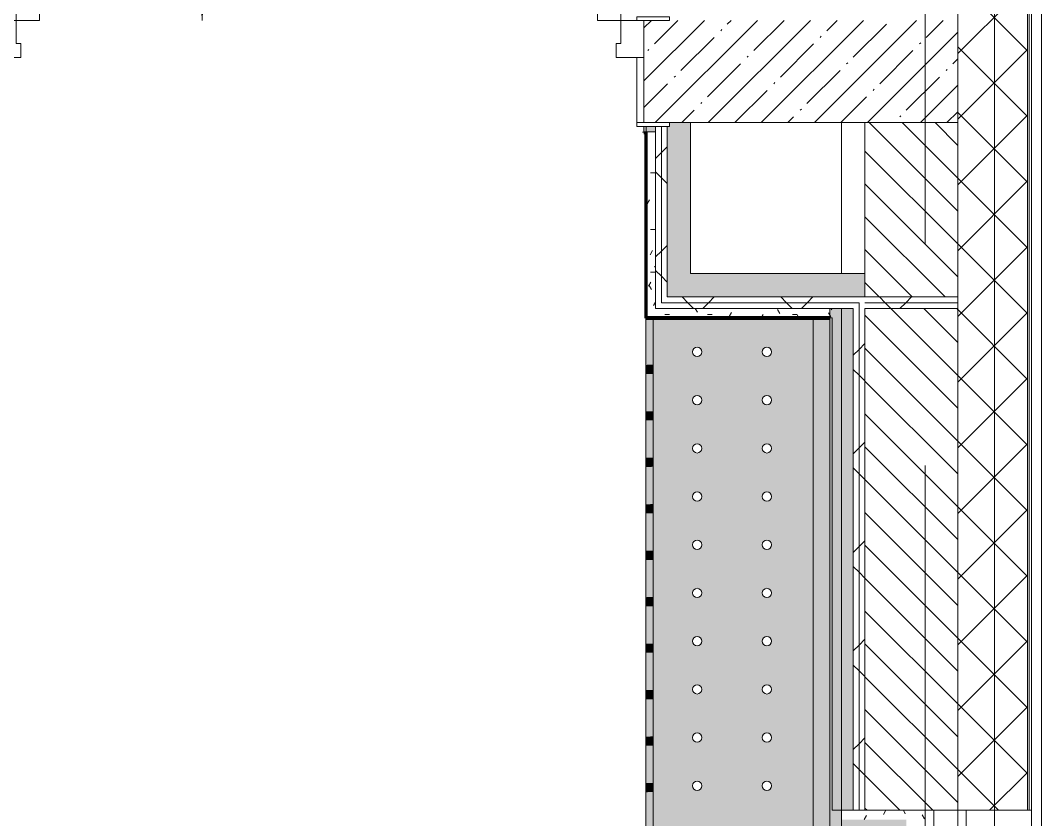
# Model space of a CAD drawing. Header units: millimetres. Extents: x 81711 to 274967, y -8553 to 29000.
# Drawn here: x 123064 to 125260, y 8880 to 10600 of the extents above; entities that cross this region are included whole.
import ezdxf

# ---------------------------------------------------------------- set-up
doc = ezdxf.new("R2010")
doc.units = ezdxf.units.MM
doc.linetypes.add('Осевая', pattern=[3175, 635, -476.25, 1587.5, -476.25])
for name, color, linetype, lineweight in [('A-DOOR', 7, 'Continuous', 9), ('A-DOOR-1', 7, 'Continuous', 13), ('A-DOOR-FRAM', 7, 'Continuous', 13), ('A-GLAZ', 7, 'Continuous', 9), ('A-GLAZ-1', 7, 'Continuous', 13), ('A-WALL', 7, 'Continuous', 9), ('I-WALL', 7, 'Continuous', 9), ('Оси-2', 7, 'Осевая', 9)]:
    doc.layers.add(name, color=color, linetype=linetype, lineweight=lineweight)
for name, color, linetype, lineweight, true_color in [('A-WALL-1', 7, 'Continuous', 9, 0xc0c0c0), ('A-WALL-2', 7, 'Continuous', 9, 0xff80c0), ('I-WALL-5', 7, 'Continuous', 9, 0xc0c0c0), ('I-WALL-8', 7, 'Continuous', 80, 0xff80c0), ('S-WALL-ANLY', 7, 'Continuous', 13, 0x008040), ('S-WALL-ANLY-1', 7, 'Continuous', 5, 0x008040), ('Знаки-2', 9, 'Continuous', 9, 0x808080), ('Знаки-3', 7, 'Continuous', 9, 0xd1cabb), ('Знаки-5', 7, 'Continuous', 9, 0xc1bbaf), ('Знаки-6', 7, 'Continuous', 9, 0xaba79f), ('Знаки-7', 7, 'Continuous', 9, 0xd4ccbd), ('Знаки-8', 7, 'Continuous', 9, 0xccc5b7)]:
    doc.layers.add(name, color=color, linetype=linetype, lineweight=lineweight, true_color=true_color)
doc.layers.add('Знаки-4', color=7, linetype='Continuous', lineweight=9, transparency=0.5)
pattern_1 = [(0, (0, 0), (121.92, 30.48), [10.058, -81.382, 10.058, -81.382, -487.68]), (0, (0, 0), (121.92, 30.48), [-182.88, 10.058, -172.822, 10.058, -81.382, -213.36]), (0, (0, 0), (121.92, 30.48), [-457.2, 10.058, -50.902, 10.058, -142.342]), (120, (45.72, 15.24), (-87.356454, 90.345817), [10.058, -81.382, 10.058, -81.382, -487.68]), (120, (45.72, 15.24), (-87.356454, 90.345817), [-182.88, 10.058, -172.822, 10.058, -81.382, -213.36]), (120, (45.72, 15.24), (-87.356454, 90.345817), [-457.2, 10.058, -50.902, 10.058, -142.342]), (240, (60.96, 76.2), (-34.563546, -120.825817), [10.058, -81.382, 10.058, -81.382, -487.68]), (240, (60.96, 76.2), (-34.563546, -120.825817), [-182.88, 10.058, -172.822, 10.058, -81.382, -213.36]), (240, (60.96, 76.2), (-34.563546, -120.825817), [-457.2, 10.058, -50.902, 10.058, -142.342])]
pattern_2 = [(45, (0, 0), (-106.06602, 106.06602), []), (135, (0, 0), (-106.06602, -106.06602), [])]

# ---------------------------------------------------------------- blocks, each defined once
blk = doc.blocks.new('110_Дверь_СКБ_2Ст - Д-5_п_ Из игровой в коридор-32679362-План отделки стен 1 этажа в осях 23_1-33')
at = {"layer": 'A-DOOR'}
for centre, radius, start, end in [((662.5, 110), 900, 90, 180), ((-637.5, 110), 400, 360, 90)]:
    blk.add_arc(centre, radius, start, end, dxfattribs=at)
at = {"layer": 'A-DOOR-1'}
for p, q in [((662.5, 1010), (612.5, 1010)), ((612.5, 1010), (612.5, 110)), ((662.5, 110), (662.5, 1010)), ((-637.5, 510), (-637.5, 110)), ((-587.5, 510), (-637.5, 510)), ((-587.5, 110), (-587.5, 510)), ((-637.5, 110), (-587.5, 110)), ((612.5, 110), (662.5, 110))]:
    blk.add_line(p, q, dxfattribs=at)
at = {"layer": 'A-DOOR-FRAM'}
for p, q in [((-672.5, 118), (-742.5, 118)), ((-742.5, 118), (-742.5, 110)), ((-742.5, 110), (-672.5, 110)), ((-637.5, 110), (-687.5, 110)), ((-687.5, 110), (-687.5, 30)), ((-672.5, 110), (-672.5, 118)), ((-637.5, 60), (-637.5, 110)), ((662.5, 110), (662.5, 60)), ((712.5, 110), (662.5, 110)), ((767.5, 118), (697.5, 118)), ((697.5, 118), (697.5, 110)), ((697.5, 110), (767.5, 110)), ((712.5, 30), (712.5, 110)), ((767.5, 110), (767.5, 118)), ((-627.5, 60), (-637.5, 60)), ((-627.5, 30), (-627.5, 60)), ((662.5, 60), (652.5, 60)), ((652.5, 60), (652.5, 30)), ((-687.5, 30), (-627.5, 30)), ((-672.5, 30), (-687.5, 30)), ((-687.5, 30), (-687.5, -110)), ((-672.5, -110), (-672.5, 30)), ((652.5, 30), (712.5, 30)), ((712.5, 30), (697.5, 30)), ((697.5, 30), (697.5, -110)), ((712.5, -110), (712.5, 30)), ((-672.5, -110), (-742.5, -110)), ((-742.5, -110), (-742.5, -118)), ((-742.5, -118), (-672.5, -118)), ((-687.5, -110), (-672.5, -110)), ((-672.5, -118), (-672.5, -110)), ((697.5, -110), (712.5, -110)), ((767.5, -110), (697.5, -110)), ((697.5, -110), (697.5, -118)), ((697.5, -118), (767.5, -118)), ((767.5, -118), (767.5, -110))]:
    blk.add_line(p, q, dxfattribs=at)
blk = doc.blocks.new('120_Окно_СКБ_1Ст - 120_Окно_СКБ_1Ст 1200х2500_h_ с форточкой 3-24161067-План отделки стен 1 этажа в осях 23_1-33')
at = {"layer": 'A-GLAZ'}
for p, q in [((600, -57), (-600, -57)), ((-480, -107), (480, -107)), ((-580, -127), (-550, -127)), ((480, -117), (-480, -117)), ((550, -127), (580, -127))]:
    blk.add_line(p, q, dxfattribs=at)
at = {"layer": 'A-GLAZ-1'}
for p, q in [((-600, -127), (-600, -57)), ((-600, -57), (-530, -57)), ((-530, -57), (-530, -127)), ((530, -127), (530, -57)), ((530, -57), (600, -57)), ((600, -57), (600, -127)), ((530, -87), (-530, -87)), ((-530, -87), (-530, -127)), ((-480, -137), (-480, -87)), ((480, -137), (480, -87)), ((530, -127), (530, -87)), ((-530, -127), (-600, -127)), ((-530, -127), (-550, -127)), ((-550, -127), (-550, -137)), ((600, -127), (530, -127)), ((550, -127), (530, -127)), ((550, -137), (550, -127)), ((-550, -137), (550, -137)), ((550, -137), (-550, -137))]:
    blk.add_line(p, q, dxfattribs=at)
blk = doc.blocks.new('Зашивка радиатора_ с перфорацией М7_1 - Зашивка радиатора_ с перфорацией М7_1-V62-План отделки стен 1 этажа в осях 23_1-33')
at = {"layer": 'Знаки-4'}
for points in [[(1890, 191.2), (1889, 380), (729, 380), (729.5, 216), (-351, 216), (-351, 180), (1890, 180)], [(1890, -179.9), (1890, -163.9), (-351, -163.9), (-351, -179), (1822, -179.9)], [(-220, -165.3), (-220.7, -163.9), (-260, -164.5), (-259.3, -179.9), (-220, -179.9), (-220, -166.6)], [(-230, -166.3), (-230.3, -163.9), (-250, -163.9), (-249.7, -179.9), (-230, -179.9), (-230, -167.5)], [(-120, -179.9), (-120.7, -163.9), (-160, -163.9), (-159.3, -179.9), (-120.7, -179.9)], [(-130, -179.9), (-130.3, -163.9), (-150, -163.9), (-149.7, -179.9), (-130.3, -179.9)], [(-130, -179.9), (-130.3, -163.9), (-150, -163.9), (-149.7, -179.9), (-130.3, -179.9)], [(-20, -179.9), (-20.7, -163.9), (-60, -163.9), (-59.3, -179.9), (-20.7, -179.9)], [(-30, -179.9), (-30.3, -163.9), (-50, -163.9), (-49.6, -179.9), (-30.3, -179.9)], [(80, -163.9), (40, -163.9), (40.7, -179.9), (80, -179.9)], [(70, -163.9), (50, -163.9), (50.3, -179.9), (70, -179.9)], [(180, -179.9), (179.3, -163.9), (140, -163.9), (140.7, -179.9), (179.3, -179.9)], [(170, -179.9), (169.7, -163.9), (150, -163.9), (150.3, -179.9), (169.7, -179.9)], [(170, -163.9), (150, -163.9), (150.3, -179.9), (170, -179.9)], [(280, -163.9), (240, -163.9), (240.7, -179.9), (280, -179.9)], [(270, -179.9), (269.7, -163.9), (250, -163.9), (250.3, -179.9), (269.7, -179.9)], [(380, -163.9), (340, -163.9), (340.7, -179.9), (380, -179.9)], [(370, -179.9), (369.7, -163.9), (350, -163.9), (350.3, -179.9), (369.7, -179.9)], [(480, -179.9), (479.3, -163.9), (440, -163.9), (440.7, -179.9), (479.3, -179.9)], [(470, -179.9), (469.7, -163.9), (450, -163.9), (450.3, -179.9), (469.7, -179.9)], [(470, -163.9), (450, -163.9), (450.3, -179.9), (470, -179.9)], [(580, -163.9), (540, -163.9), (540.7, -179.9), (580, -179.9)], [(570, -179.9), (569.7, -163.9), (550, -163.9), (550.3, -179.9), (569.7, -179.9)], [(680, -179.9), (679.3, -163.9), (640, -163.9), (640.7, -179.9), (679.3, -179.9)], [(670, -179.9), (669.7, -163.9), (650, -163.9), (650.3, -179.9), (669.7, -179.9)]]:
    blk.add_hatch(color=256, dxfattribs=at).paths.add_polyline_path(points)
h = blk.add_hatch(color=256, dxfattribs=at)
h.paths.add_polyline_path([(1890, -179.9), (1890, 180), (-351, 180), (-351, -179), (1777.3, -179.9)])
h.paths.add_polyline_path([(1807.5, 80.4), (1806.2, 75.4), (1802.5, 71.7), (1797.5, 70.4), (1792.5, 71.7), (1788.8, 75.4), (1787.5, 80.4), (1788.8, 85.4), (1792.5, 89), (1797.5, 90.4), (1802.5, 89), (1806.2, 85.4), (1807.2, 82.9)])
h.paths.add_polyline_path([(1807.5, -69.6), (1806.2, -74.6), (1802.5, -78.3), (1797.5, -79.6), (1792.5, -78.3), (1788.8, -74.6), (1787.5, -69.6), (1788.8, -64.6), (1792.5, -61), (1797.5, -59.6), (1802.5, -61), (1806.2, -64.6), (1807.2, -67.1)])
h.paths.add_polyline_path([(1703.7, 80.4), (1702.4, 75.4), (1698.7, 71.7), (1693.7, 70.4), (1688.7, 71.7), (1685.1, 75.4), (1683.7, 80.4), (1685.1, 85.4), (1688.7, 89), (1693.7, 90.4), (1698.7, 89), (1702.4, 85.4), (1703.4, 82.9)])
h.paths.add_polyline_path([(1703.7, -69.6), (1702.4, -74.6), (1698.7, -78.3), (1693.7, -79.6), (1688.7, -78.3), (1685.1, -74.6), (1683.7, -69.6), (1685.1, -64.6), (1688.7, -61), (1693.7, -59.6), (1698.7, -61), (1702.4, -64.6), (1703.4, -67.1)])
h.paths.add_polyline_path([(1600, -69.6), (1598.7, -74.6), (1595, -78.3), (1590, -79.6), (1585, -78.3), (1581.3, -74.6), (1580, -69.6), (1581.3, -64.6), (1585, -61), (1590, -59.6), (1595, -61), (1598.7, -64.6), (1599.7, -67.1)])
h.paths.add_polyline_path([(1600, 80.4), (1598.7, 75.4), (1595, 71.7), (1590, 70.4), (1585, 71.7), (1581.3, 75.4), (1580, 80.4), (1581.3, 85.4), (1585, 89), (1590, 90.4), (1595, 89), (1598.7, 85.4), (1599.7, 82.9)])
h.paths.add_polyline_path([(1496.2, -69.6), (1494.9, -74.6), (1491.2, -78.3), (1486.2, -79.6), (1481.2, -78.3), (1477.6, -74.6), (1476.2, -69.6), (1477.6, -64.6), (1481.2, -61), (1486.2, -59.6), (1491.2, -61), (1494.9, -64.6), (1495.9, -67.1)])
h.paths.add_polyline_path([(1496.2, 80.4), (1494.9, 75.4), (1491.2, 71.7), (1486.2, 70.4), (1481.2, 71.7), (1477.6, 75.4), (1476.2, 80.4), (1477.6, 85.4), (1481.2, 89), (1486.2, 90.4), (1491.2, 89), (1494.9, 85.4), (1495.9, 82.9)])
h.paths.add_polyline_path([(1392.5, -69.6), (1391.2, -74.6), (1387.5, -78.3), (1382.5, -79.6), (1377.5, -78.3), (1373.8, -74.6), (1372.5, -69.6), (1373.8, -64.6), (1377.5, -61), (1382.5, -59.6), (1387.5, -61), (1391.2, -64.6), (1392.2, -67.1)])
h.paths.add_polyline_path([(1392.5, 80.4), (1391.2, 75.4), (1387.5, 71.7), (1382.5, 70.4), (1377.5, 71.7), (1373.8, 75.4), (1372.5, 80.4), (1373.8, 85.4), (1377.5, 89), (1382.5, 90.4), (1387.5, 89), (1391.2, 85.4), (1392.2, 82.9)])
h.paths.add_polyline_path([(1288.7, 80.4), (1287.4, 75.4), (1283.7, 71.7), (1278.7, 70.4), (1273.7, 71.7), (1270.1, 75.4), (1268.7, 80.4), (1270.1, 85.4), (1273.7, 89), (1278.7, 90.4), (1283.7, 89), (1287.4, 85.4), (1288.4, 82.9)])
h.paths.add_polyline_path([(1288.7, -69.6), (1287.4, -74.6), (1283.7, -78.3), (1278.7, -79.6), (1273.7, -78.3), (1270.1, -74.6), (1268.7, -69.6), (1270.1, -64.6), (1273.7, -61), (1278.7, -59.6), (1283.7, -61), (1287.4, -64.6), (1288.4, -67.1)])
h.paths.add_polyline_path([(1185, -69.6), (1183.7, -74.6), (1180, -78.3), (1175, -79.6), (1170, -78.3), (1166.3, -74.6), (1165, -69.6), (1166.3, -64.6), (1170, -61), (1175, -59.6), (1180, -61), (1183.7, -64.6), (1184.7, -67.1)])
h.paths.add_polyline_path([(1185, 80.4), (1183.7, 75.4), (1180, 71.7), (1175, 70.4), (1170, 71.7), (1166.3, 75.4), (1165, 80.4), (1166.3, 85.4), (1170, 89), (1175, 90.4), (1180, 89), (1183.7, 85.4), (1184.7, 82.9)])
h.paths.add_polyline_path([(1081.2, -69.6), (1079.9, -74.6), (1076.2, -78.3), (1071.2, -79.6), (1066.2, -78.3), (1062.6, -74.6), (1061.2, -69.6), (1062.6, -64.6), (1066.2, -61), (1071.2, -59.6), (1076.2, -61), (1079.9, -64.6), (1080.9, -67.1)])
h.paths.add_polyline_path([(1081.2, 80.4), (1079.9, 75.4), (1076.2, 71.7), (1071.2, 70.4), (1066.2, 71.7), (1062.6, 75.4), (1061.2, 80.4), (1062.6, 85.4), (1066.2, 89), (1071.2, 90.4), (1076.2, 89), (1079.9, 85.4), (1080.9, 82.9)])
h.paths.add_polyline_path([(977.5, 80.4), (976.2, 75.4), (972.5, 71.7), (967.5, 70.4), (962.5, 71.7), (958.8, 75.4), (957.5, 80.4), (958.8, 85.4), (962.5, 89), (967.5, 90.4), (972.5, 89), (976.2, 85.4), (977.2, 82.9)])
h.paths.add_polyline_path([(977.5, -69.6), (976.2, -74.6), (972.5, -78.3), (967.5, -79.6), (962.5, -78.3), (958.8, -74.6), (957.5, -69.6), (958.8, -64.6), (962.5, -61), (967.5, -59.6), (972.5, -61), (976.2, -64.6), (977.2, -67.1)])
h.paths.add_polyline_path([(873.7, -69.6), (872.4, -74.6), (868.7, -78.3), (863.7, -79.6), (858.7, -78.3), (855.1, -74.6), (853.7, -69.6), (855.1, -64.6), (858.7, -61), (863.8, -59.7), (868.7, -61), (872.4, -64.6), (873.4, -67.1)])
h.paths.add_polyline_path([(873.7, 80.4), (872.4, 75.4), (868.7, 71.7), (863.7, 70.4), (858.7, 71.7), (855.1, 75.4), (853.7, 80.4), (855.1, 85.4), (858.7, 89), (863.8, 90.3), (868.7, 89), (872.4, 85.4), (873.4, 82.9)])
h.paths.add_polyline_path([(770, 80.4), (768.7, 75.4), (765, 71.7), (760, 70.4), (755, 71.7), (751.3, 75.4), (750, 80.4), (751.3, 85.4), (755, 89), (760, 90.4), (765, 89), (768.7, 85.4), (769.7, 82.9)])
h.paths.add_polyline_path([(770, -69.6), (768.7, -74.6), (765, -78.3), (760, -79.6), (755, -78.3), (751.3, -74.6), (750, -69.6), (751.3, -64.6), (755, -61), (760, -59.6), (765, -61), (768.7, -64.6), (769.7, -67.1)])
h.paths.add_polyline_path([(666.2, -69.6), (664.9, -74.6), (661.2, -78.3), (656.2, -79.6), (651.2, -78.3), (647.6, -74.6), (646.2, -69.6), (647.6, -64.6), (651.2, -61), (656.2, -59.6), (661.2, -61), (664.9, -64.6), (665.9, -67.1)])
h.paths.add_polyline_path([(666.2, 80.4), (664.9, 75.4), (661.2, 71.7), (656.2, 70.4), (651.2, 71.7), (647.6, 75.4), (646.2, 80.4), (647.6, 85.4), (651.2, 89), (656.2, 90.4), (661.2, 89), (664.9, 85.4), (665.9, 82.9)])
h.paths.add_polyline_path([(562.5, -69.6), (561.2, -74.6), (557.5, -78.3), (552.5, -79.6), (547.5, -78.3), (543.8, -74.6), (542.5, -69.6), (543.8, -64.6), (547.5, -61), (552.5, -59.6), (557.5, -61), (561.2, -64.6), (562.2, -67.1)])
h.paths.add_polyline_path([(562.5, 80.4), (561.2, 75.4), (557.5, 71.7), (552.5, 70.4), (547.5, 71.7), (543.8, 75.4), (542.5, 80.4), (543.8, 85.4), (547.5, 89), (552.5, 90.4), (557.5, 89), (561.2, 85.4), (562.2, 82.9)])
h.paths.add_polyline_path([(458.7, -69.6), (457.4, -74.6), (453.7, -78.3), (448.7, -79.6), (443.7, -78.3), (440.1, -74.6), (438.7, -69.6), (440.1, -64.6), (443.7, -61), (448.7, -59.6), (453.7, -61), (457.4, -64.6), (458.4, -67.1)])
h.paths.add_polyline_path([(458.7, 80.4), (457.4, 75.4), (453.7, 71.7), (448.7, 70.4), (443.7, 71.7), (440.1, 75.4), (438.7, 80.4), (440.1, 85.4), (443.7, 89), (448.7, 90.4), (453.7, 89), (457.4, 85.4), (458.4, 82.9)])
h.paths.add_polyline_path([(355, -69.6), (353.7, -74.6), (350, -78.3), (345, -79.6), (340, -78.3), (336.3, -74.6), (335, -69.6), (336.3, -64.6), (340, -61), (345, -59.6), (350, -61), (353.7, -64.6), (354.7, -67.1)])
h.paths.add_polyline_path([(355, 80.4), (353.7, 75.4), (350, 71.7), (345, 70.4), (340, 71.7), (336.3, 75.4), (335, 80.4), (336.3, 85.4), (340, 89), (345, 90.4), (350, 89), (353.7, 85.4), (354.7, 82.9)])
h.paths.add_polyline_path([(251.2, -69.6), (249.9, -74.6), (246.2, -78.3), (241.2, -79.6), (236.2, -78.3), (232.6, -74.6), (231.2, -69.6), (232.6, -64.6), (236.2, -61), (241.2, -59.6), (246.2, -61), (249.9, -64.6), (250.9, -67.1)])
h.paths.add_polyline_path([(251.2, 80.4), (249.9, 75.4), (246.2, 71.7), (241.2, 70.4), (236.2, 71.7), (232.6, 75.4), (231.2, 80.4), (232.6, 85.4), (236.2, 89), (241.2, 90.4), (246.2, 89), (249.9, 85.4), (250.9, 82.9)])
h.paths.add_polyline_path([(147.5, -69.6), (146.2, -74.6), (142.5, -78.3), (137.5, -79.6), (132.5, -78.3), (128.8, -74.6), (127.5, -69.6), (128.8, -64.6), (132.5, -61), (137.5, -59.6), (142.5, -61), (146.2, -64.6), (147.2, -67.1)])
h.paths.add_polyline_path([(147.5, 80.4), (146.2, 75.4), (142.5, 71.7), (137.5, 70.4), (132.5, 71.7), (128.8, 75.4), (127.5, 80.4), (128.8, 85.4), (132.5, 89), (137.5, 90.4), (142.5, 89), (146.2, 85.4), (147.2, 82.9)])
h.paths.add_polyline_path([(43.7, -69.6), (42.4, -74.6), (38.7, -78.3), (33.7, -79.6), (28.7, -78.3), (25.1, -74.6), (23.7, -69.6), (25.1, -64.6), (28.7, -61), (33.7, -59.6), (38.7, -61), (42.4, -64.6), (43.4, -67.1)])
h.paths.add_polyline_path([(43.7, 80.4), (42.4, 75.4), (38.7, 71.7), (33.7, 70.4), (28.7, 71.7), (25.1, 75.4), (23.7, 80.4), (25.1, 85.4), (28.7, 89), (33.7, 90.4), (38.7, 89), (42.4, 85.4), (43.4, 82.9)])
h.paths.add_polyline_path([(-60, -69.6), (-61.3, -74.6), (-65, -78.3), (-70, -79.6), (-75, -78.3), (-78.7, -74.6), (-80, -69.6), (-78.7, -64.6), (-75, -61), (-70, -59.6), (-65, -61), (-61.3, -64.6), (-60.3, -67.1)])
h.paths.add_polyline_path([(-60, 80.4), (-61.3, 75.4), (-65, 71.7), (-70, 70.4), (-75, 71.7), (-78.7, 75.4), (-80, 80.4), (-78.7, 85.4), (-75, 89), (-70, 90.4), (-65, 89), (-61.3, 85.4), (-60.3, 82.9)])
h.paths.add_polyline_path([(-163.8, -69.6), (-165.1, -74.6), (-168.8, -78.3), (-173.8, -79.6), (-178.8, -78.3), (-182.4, -74.6), (-183.8, -69.6), (-182.4, -64.6), (-178.8, -61), (-173.8, -59.6), (-168.8, -61), (-165.1, -64.6), (-164.1, -67.1)])
h.paths.add_polyline_path([(-163.8, 80.4), (-165.1, 75.4), (-168.8, 71.7), (-173.8, 70.4), (-178.8, 71.7), (-182.4, 75.4), (-183.8, 80.4), (-182.4, 85.4), (-178.8, 89), (-173.8, 90.4), (-168.8, 89), (-165.1, 85.4), (-164.1, 82.9)])
h.paths.add_polyline_path([(-267.5, 80.4), (-268.8, 75.4), (-272.5, 71.7), (-277.5, 70.4), (-282.5, 71.7), (-286.2, 75.4), (-287.5, 80.4), (-286.2, 85.4), (-282.5, 89), (-277.5, 90.4), (-272.5, 89), (-268.8, 85.4), (-267.8, 82.9)])
h.paths.add_polyline_path([(-267.5, -69.6), (-268.8, -74.6), (-272.5, -78.3), (-277.5, -79.6), (-282.5, -78.3), (-286.2, -74.6), (-287.5, -69.6), (-286.2, -64.6), (-282.5, -61), (-277.5, -59.6), (-272.5, -61), (-268.8, -64.6), (-267.8, -67.1)])
at = {"layer": 'Знаки-2'}
for p, q in [((-351, 180), (1890, 180)), ((1890, 180), (-351, 180)), ((-370, -179.9), (1890, -179.9))]:
    blk.add_line(p, q, dxfattribs=at)
for centre, start, end in [((-277.5, 80.4), 0, 180), ((-173.8, 80.4), 0, 180), ((-70, 80.4), 0, 180), ((33.7, 80.4), 0, 180), ((137.5, 80.4), 0, 180), ((241.2, 80.4), 0, 180), ((345, 80.4), 0, 180), ((448.7, 80.4), 0, 180), ((552.5, 80.4), 0, 180), ((656.2, 80.4), 0, 180), ((-277.5, 80.4), 180, 360), ((-173.8, 80.4), 180, 0), ((-70, 80.4), 180, 0), ((33.7, 80.4), 180, 360), ((137.5, 80.4), 180, 0), ((241.2, 80.4), 180, 0), ((345, 80.4), 180, 0), ((448.7, 80.4), 180, 0), ((552.5, 80.4), 180, 360), ((656.2, 80.4), 180, 0), ((-277.5, -69.6), 0, 180), ((-173.8, -69.6), 0, 180), ((-70, -69.6), 0, 180), ((33.7, -69.6), 0, 180), ((137.5, -69.6), 0, 180), ((241.2, -69.6), 0, 180), ((345, -69.6), 0, 180), ((448.7, -69.6), 0, 180), ((552.5, -69.6), 0, 180), ((656.2, -69.6), 0, 180), ((-277.5, -69.6), 180, 0), ((-173.8, -69.6), 180, 0), ((-70, -69.6), 180, 0), ((33.7, -69.6), 180, 0), ((137.5, -69.6), 180, 0), ((241.2, -69.6), 180, 0), ((345, -69.6), 180, 0), ((448.7, -69.6), 180, 0), ((552.5, -69.6), 180, 0), ((656.2, -69.6), 180, 0)]:
    blk.add_arc(centre, 10, start, end, dxfattribs=at)
at = {"layer": 'Знаки-3'}
for p, q in [((-245.2, -163.9), (-248.7, -163.9)), ((-240, -163.9), (-245, -163.9)), ((-235, -163.9), (-239.4, -163.9)), ((-231.3, -163.9), (-234.8, -163.9)), ((-148.7, -163.9), (-145.2, -163.9)), ((-145.2, -163.9), (-148.7, -163.9)), ((-145, -163.9), (-135, -163.9)), ((-135, -163.9), (-145, -163.9)), ((-134.8, -163.9), (-131.3, -163.9)), ((-131.3, -163.9), (-134.8, -163.9)), ((-45.2, -163.9), (-48.7, -163.9)), ((-35, -163.9), (-45, -163.9)), ((-31.3, -163.9), (-34.8, -163.9)), ((54.8, -163.9), (51.3, -163.9)), ((65, -163.9), (55, -163.9)), ((68.7, -163.9), (65.2, -163.9)), ((151.3, -163.9), (154.8, -163.9)), ((154.8, -163.9), (151.3, -163.9)), ((155, -163.9), (165, -163.9)), ((165, -163.9), (155, -163.9)), ((165.2, -163.9), (168.7, -163.9)), ((168.7, -163.9), (165.2, -163.9)), ((254.8, -163.9), (251.3, -163.9)), ((265, -163.9), (255, -163.9)), ((268.7, -163.9), (265.2, -163.9)), ((354.8, -163.9), (351.3, -163.9)), ((365, -163.9), (355, -163.9)), ((368.7, -163.9), (365.2, -163.9)), ((451.3, -163.9), (454.8, -163.9)), ((454.8, -163.9), (451.3, -163.9)), ((455, -163.9), (465, -163.9)), ((465, -163.9), (455, -163.9)), ((465.2, -163.9), (468.7, -163.9)), ((468.7, -163.9), (465.2, -163.9)), ((554.8, -163.9), (551.3, -163.9)), ((559.4, -163.9), (555, -163.9)), ((565, -163.9), (560, -163.9)), ((568.7, -163.9), (565.2, -163.9)), ((654.8, -163.9), (651.3, -163.9)), ((665, -163.9), (655, -163.9)), ((668.7, -163.9), (665.2, -163.9)), ((-248.7, -179.9), (-245.2, -179.9)), ((-245, -179.9), (-235, -179.9)), ((-234.8, -179.9), (-231.3, -179.9)), ((-148.7, -179.9), (-145.2, -179.9)), ((-145.2, -179.9), (-148.7, -179.9)), ((-145, -179.9), (-135, -179.9)), ((-135, -179.9), (-145, -179.9)), ((-134.8, -179.9), (-131.3, -179.9)), ((-131.3, -179.9), (-134.8, -179.9)), ((-48.7, -179.9), (-45.2, -179.9)), ((-45, -179.9), (-35, -179.9)), ((-34.8, -179.9), (-31.3, -179.9)), ((51.3, -179.9), (54.8, -179.9)), ((55, -179.9), (65, -179.9)), ((65.2, -179.9), (68.7, -179.9)), ((151.3, -179.9), (154.8, -179.9)), ((154.8, -179.9), (151.3, -179.9)), ((155, -179.9), (165, -179.9)), ((165, -179.9), (155, -179.9)), ((165.2, -179.9), (168.7, -179.9)), ((168.7, -179.9), (165.2, -179.9)), ((251.3, -179.9), (254.8, -179.9)), ((255, -179.9), (265, -179.9)), ((265.2, -179.9), (268.7, -179.9)), ((351.3, -179.9), (354.8, -179.9)), ((355, -179.9), (365, -179.9)), ((365.2, -179.9), (368.7, -179.9)), ((451.3, -179.9), (454.8, -179.9)), ((454.8, -179.9), (451.3, -179.9)), ((455, -179.9), (460, -179.9)), ((465, -179.9), (455, -179.9)), ((460, -179.9), (465, -179.9)), ((465.2, -179.9), (468.7, -179.9)), ((468.7, -179.9), (465.2, -179.9)), ((551.3, -179.9), (554.8, -179.9)), ((555, -179.9), (559.4, -179.9)), ((560, -179.9), (565, -179.9)), ((565.2, -179.9), (568.7, -179.9)), ((651.3, -179.9), (654.8, -179.9)), ((655, -179.9), (665, -179.9)), ((665.2, -179.9), (668.7, -179.9))]:
    blk.add_line(p, q, dxfattribs=at)
at = {"layer": 'Знаки-5'}
for p, q in [((1890, 180), (-351, 180)), ((-351, 180), (1890, 180)), ((-339.2, -163.9), (-351, -163.9)), ((-322.7, -163.9), (-338.4, -163.9)), ((-260, -163.9), (-322.1, -163.9)), ((-260, -163.9), (-250, -163.9)), ((-250, -163.9), (-260, -163.9)), ((-250, -163.9), (-249.7, -163.9)), ((-240, -163.9), (-250, -163.9)), ((-249.7, -163.9), (-240, -163.9)), ((-239.4, -163.9), (-230, -163.9)), ((-230, -163.9), (-239.4, -163.9)), ((-230, -163.9), (-222.8, -163.9)), ((-222.8, -163.9), (-230, -163.9)), ((-222.7, -163.9), (-220, -163.9)), ((-220, -163.9), (-222.7, -163.9)), ((-160, -163.9), (-220, -163.9)), ((-160, -163.9), (-150, -163.9)), ((-157.3, -163.9), (-160, -163.9)), ((-150, -163.9), (-157.3, -163.9)), ((-150, -163.9), (-140, -163.9)), ((-131.3, -163.9), (-150, -163.9)), ((-140, -163.9), (-131.3, -163.9)), ((-131.3, -163.9), (-130, -163.9)), ((-130, -163.9), (-131.3, -163.9)), ((-130, -163.9), (-120, -163.9)), ((-120, -163.9), (-130, -163.9)), ((-60, -163.9), (-120, -163.9)), ((-60, -163.9), (-57.3, -163.9)), ((-20, -163.9), (-60, -163.9)), ((-57.3, -163.9), (-40, -163.9)), ((-40, -163.9), (-20, -163.9)), ((40, -163.9), (-20, -163.9)), ((40, -163.9), (50, -163.9)), ((50, -163.9), (40, -163.9)), ((50, -163.9), (70, -163.9)), ((70, -163.9), (50, -163.9)), ((70, -163.9), (77.3, -163.9)), ((74.1, -163.9), (70, -163.9)), ((80, -163.9), (74.1, -163.9)), ((77.3, -163.9), (80, -163.9)), ((140, -163.9), (80, -163.9)), ((140, -163.9), (150, -163.9)), ((150, -163.9), (140, -163.9)), ((150, -163.9), (155, -163.9)), ((170, -163.9), (150, -163.9)), ((155, -163.9), (165, -163.9)), ((165, -163.9), (170, -163.9)), ((170, -163.9), (180, -163.9)), ((180, -163.9), (170, -163.9)), ((240, -163.9), (180, -163.9)), ((240, -163.9), (280, -163.9)), ((280, -163.9), (240, -163.9)), ((340, -163.9), (280, -163.9)), ((340, -163.9), (350, -163.9)), ((350, -163.9), (340, -163.9)), ((350, -163.9), (370, -163.9)), ((355, -163.9), (350, -163.9)), ((365, -163.9), (355, -163.9)), ((370, -163.9), (365, -163.9)), ((370, -163.9), (380, -163.9)), ((380, -163.9), (370, -163.9)), ((440, -163.9), (380, -163.9)), ((440, -163.9), (450, -163.9)), ((450, -163.9), (440, -163.9)), ((450, -163.9), (470, -163.9)), ((470, -163.9), (450, -163.9)), ((470, -163.9), (480, -163.9)), ((480, -163.9), (470, -163.9)), ((540, -163.9), (480, -163.9)), ((540, -163.9), (580, -163.9)), ((540.7, -163.9), (540, -163.9)), ((570, -163.9), (540.7, -163.9)), ((580, -163.9), (570, -163.9)), ((640, -163.9), (580, -163.9)), ((640, -163.9), (650, -163.9)), ((650, -163.9), (640, -163.9)), ((650, -163.9), (670, -163.9)), ((655, -163.9), (650, -163.9)), ((670, -163.9), (655, -163.9)), ((670, -163.9), (680, -163.9)), ((680, -163.9), (670, -163.9)), ((740, -163.9), (680, -163.9)), ((-370, -179.9), (-260, -179.9)), ((-260, -179.9), (-250, -179.9)), ((-257.3, -179.9), (-260, -179.9)), ((-250, -179.9), (-257.3, -179.9)), ((-250, -179.9), (-230, -179.9)), ((-248.7, -179.9), (-250, -179.9)), ((-230, -179.9), (-248.7, -179.9)), ((-230, -179.9), (-222.7, -179.9)), ((-222.7, -179.9), (-230, -179.9)), ((-222.7, -179.9), (-220, -179.9)), ((-220, -179.9), (-222.7, -179.9)), ((-220, -179.9), (-160, -179.9)), ((-160, -179.9), (-150, -179.9)), ((-150, -179.9), (-160, -179.9)), ((-150, -179.9), (-148.7, -179.9)), ((-130, -179.9), (-150, -179.9)), ((-148.7, -179.9), (-140, -179.9)), ((-140, -179.9), (-130, -179.9)), ((-130, -179.9), (-120, -179.9)), ((-120, -179.9), (-130, -179.9)), ((-120, -179.9), (-60, -179.9)), ((-60, -179.9), (-50, -179.9)), ((-20, -179.9), (-60, -179.9)), ((-50, -179.9), (-30, -179.9)), ((-30, -179.9), (-20, -179.9)), ((-20, -179.9), (40, -179.9)), ((40, -179.9), (50, -179.9)), ((50, -179.9), (40, -179.9)), ((50, -179.9), (70, -179.9)), ((70, -179.9), (50, -179.9)), ((70, -179.9), (80, -179.9)), ((80, -179.9), (70, -179.9)), ((80, -179.9), (140, -179.9)), ((140, -179.9), (150, -179.9)), ((150, -179.9), (140, -179.9)), ((150, -179.9), (155, -179.9)), ((170, -179.9), (150, -179.9)), ((155, -179.9), (165, -179.9)), ((165, -179.9), (170, -179.9)), ((170, -179.9), (180, -179.9)), ((180, -179.9), (170, -179.9)), ((180, -179.9), (240, -179.9)), ((240, -179.9), (280, -179.9)), ((280, -179.9), (240, -179.9)), ((280, -179.9), (340, -179.9)), ((340, -179.9), (350, -179.9)), ((350, -179.9), (340, -179.9)), ((350, -179.9), (370, -179.9)), ((355, -179.9), (350, -179.9)), ((365, -179.9), (355, -179.9)), ((370, -179.9), (365, -179.9)), ((370, -179.9), (380, -179.9)), ((380, -179.9), (370, -179.9)), ((380, -179.9), (440, -179.9)), ((440, -179.9), (440.7, -179.9)), ((442.7, -179.9), (440, -179.9)), ((440.7, -179.9), (450, -179.9)), ((450, -179.9), (442.7, -179.9)), ((450, -179.9), (470, -179.9)), ((470, -179.9), (450, -179.9)), ((470, -179.9), (480, -179.9)), ((479.3, -179.9), (470, -179.9)), ((480, -179.9), (479.3, -179.9)), ((480, -179.9), (540, -179.9)), ((540, -179.9), (545.9, -179.9)), ((580, -179.9), (540, -179.9)), ((545.9, -179.9), (580, -179.9)), ((580, -179.9), (640, -179.9)), ((640, -179.9), (645.9, -179.9)), ((642.7, -179.9), (640, -179.9)), ((650, -179.9), (642.7, -179.9)), ((645.9, -179.9), (650, -179.9)), ((650, -179.9), (652.9, -179.9)), ((650.3, -179.9), (650, -179.9)), ((660, -179.9), (650.3, -179.9)), ((652.9, -179.9), (665, -179.9)), ((669.7, -179.9), (660, -179.9)), ((665, -179.9), (670, -179.9)), ((670, -179.9), (669.7, -179.9)), ((670, -179.9), (680, -179.9)), ((680, -179.9), (670, -179.9)), ((680, -179.9), (740, -179.9))]:
    blk.add_line(p, q, dxfattribs=at)
at = {"layer": 'Знаки-6'}
for p, q in [((-351, -163.9), (-339.2, -163.9)), ((-338.4, -163.9), (-322.7, -163.9)), ((-322.1, -163.9), (1842.1, -163.9)), ((1890, -179.9), (-370, -179.9)), ((1890, -179.9), (-370, -179.9))]:
    blk.add_line(p, q, dxfattribs=at)
for centre, start, end in [((-277.5, 80.4), 0, 180), ((-173.8, 80.4), 0, 180), ((-70, 80.4), 0, 180), ((33.7, 80.4), 0, 180), ((137.5, 80.4), 0, 180), ((241.2, 80.4), 0, 180), ((345, 80.4), 0, 180), ((448.7, 80.4), 0, 180), ((552.5, 80.4), 0, 180), ((656.2, 80.4), 0, 180), ((-277.5, 80.4), 180, 360), ((-173.8, 80.4), 180, 360), ((-70, 80.4), 180, 360), ((33.7, 80.4), 180, 360), ((137.5, 80.4), 180, 360), ((241.2, 80.4), 180, 0), ((345, 80.4), 180, 360), ((448.7, 80.4), 180, 0), ((552.5, 80.4), 180, 360), ((656.2, 80.4), 180, 360), ((-277.5, -69.6), 0, 180), ((-173.8, -69.6), 0, 180), ((-70, -69.6), 0, 180), ((33.7, -69.6), 0, 180), ((137.5, -69.6), 0, 180), ((241.2, -69.6), 0, 180), ((345, -69.6), 0, 180), ((448.7, -69.6), 0, 180), ((552.5, -69.6), 0, 180), ((656.2, -69.6), 0, 180), ((-277.5, -69.6), 180, 360), ((-173.8, -69.6), 180, 360), ((-70, -69.6), 180, 360), ((33.7, -69.6), 180, 360), ((137.5, -69.6), 180, 360), ((241.2, -69.6), 180, 360), ((345, -69.6), 180, 360), ((448.7, -69.6), 180, 360), ((552.5, -69.6), 180, 360), ((656.2, -69.6), 180, 360)]:
    blk.add_arc(centre, 10, start, end, dxfattribs=at)
at = {"layer": 'Знаки-7'}
for p, q in [((-145.2, -163.9), (-148.7, -163.9)), ((-135, -163.9), (-145, -163.9)), ((-131.3, -163.9), (-134.8, -163.9)), ((154.8, -163.9), (151.3, -163.9)), ((165, -163.9), (155, -163.9)), ((168.7, -163.9), (165.2, -163.9)), ((454.8, -163.9), (451.3, -163.9)), ((465, -163.9), (455, -163.9)), ((468.7, -163.9), (465.2, -163.9)), ((-148.7, -179.9), (-145.2, -179.9)), ((-145, -179.9), (-135, -179.9)), ((-134.8, -179.9), (-131.3, -179.9)), ((151.3, -179.9), (154.8, -179.9)), ((155, -179.9), (165, -179.9)), ((165.2, -179.9), (168.7, -179.9)), ((451.3, -179.9), (454.8, -179.9)), ((455, -179.9), (465, -179.9)), ((465.2, -179.9), (468.7, -179.9))]:
    blk.add_line(p, q, dxfattribs=at)
at = {"layer": 'Знаки-8'}
for p, q in [((-250, -163.9), (-259.3, -163.9)), ((-248.7, -163.9), (-245.2, -163.9)), ((-245.2, -163.9), (-248.7, -163.9)), ((-245, -163.9), (-240, -163.9)), ((-240, -163.9), (-245, -163.9)), ((-239.4, -163.9), (-235, -163.9)), ((-235, -163.9), (-239.4, -163.9)), ((-234.8, -163.9), (-231.3, -163.9)), ((-231.3, -163.9), (-234.8, -163.9)), ((-222.8, -163.9), (-230, -163.9)), ((-220.7, -163.9), (-222.7, -163.9)), ((-150, -163.9), (-159.3, -163.9)), ((-150, -163.9), (-130, -163.9)), ((-130, -163.9), (-150, -163.9)), ((-120.7, -163.9), (-130, -163.9)), ((-50, -163.9), (-59.3, -163.9)), ((-50, -163.9), (-45.2, -163.9)), ((-45.2, -163.9), (-50, -163.9)), ((-45, -163.9), (-35, -163.9)), ((-35, -163.9), (-45, -163.9)), ((-34.8, -163.9), (-30, -163.9)), ((-30, -163.9), (-34.8, -163.9)), ((-20.7, -163.9), (-30, -163.9)), ((50, -163.9), (40.7, -163.9)), ((51.3, -163.9), (54.8, -163.9)), ((54.8, -163.9), (51.3, -163.9)), ((55, -163.9), (65, -163.9)), ((65, -163.9), (55, -163.9)), ((65.2, -163.9), (68.7, -163.9)), ((68.7, -163.9), (65.2, -163.9)), ((79.3, -163.9), (70, -163.9)), ((150, -163.9), (140.7, -163.9)), ((150, -163.9), (170, -163.9)), ((170, -163.9), (150, -163.9)), ((179.3, -163.9), (170, -163.9)), ((250, -163.9), (240.7, -163.9)), ((250, -163.9), (254.8, -163.9)), ((254.8, -163.9), (250, -163.9)), ((254.9, -163.9), (265, -163.9)), ((265, -163.9), (254.9, -163.9)), ((265.2, -163.9), (270, -163.9)), ((270, -163.9), (265.2, -163.9)), ((279.3, -163.9), (270, -163.9)), ((350, -163.9), (340.7, -163.9)), ((351.3, -163.9), (354.8, -163.9)), ((354.8, -163.9), (351.3, -163.9)), ((355, -163.9), (365, -163.9)), ((365, -163.9), (355, -163.9)), ((365.2, -163.9), (368.7, -163.9)), ((368.7, -163.9), (365.2, -163.9)), ((379.3, -163.9), (370, -163.9)), ((450, -163.9), (440.7, -163.9)), ((450, -163.9), (470, -163.9)), ((470, -163.9), (450, -163.9)), ((479.3, -163.9), (470, -163.9)), ((550, -163.9), (540.7, -163.9)), ((550, -163.9), (554.8, -163.9)), ((551.3, -163.9), (550, -163.9)), ((554.8, -163.9), (551.3, -163.9)), ((555, -163.9), (565, -163.9)), ((562.6, -163.9), (555, -163.9)), ((565, -163.9), (562.6, -163.9)), ((565.2, -163.9), (568.7, -163.9)), ((570, -163.9), (565.2, -163.9)), ((568.7, -163.9), (570, -163.9)), ((579.3, -163.9), (570, -163.9)), ((650, -163.9), (640.7, -163.9)), ((651.3, -163.9), (654.8, -163.9)), ((654.8, -163.9), (651.3, -163.9)), ((655, -163.9), (660, -163.9)), ((660, -163.9), (655, -163.9)), ((660, -163.9), (665, -163.9)), ((665, -163.9), (660, -163.9)), ((665.2, -163.9), (668.7, -163.9)), ((668.7, -163.9), (665.2, -163.9)), ((679.3, -163.9), (670, -163.9)), ((-259.3, -179.9), (-250, -179.9)), ((-248.7, -179.9), (-245.2, -179.9)), ((-245.2, -179.9), (-248.7, -179.9)), ((-245, -179.9), (-235, -179.9)), ((-235, -179.9), (-245, -179.9)), ((-234.8, -179.9), (-231.3, -179.9)), ((-231.3, -179.9), (-234.8, -179.9)), ((-230, -179.9), (-220.7, -179.9)), ((-159.3, -179.9), (-150, -179.9)), ((-150, -179.9), (-140, -179.9)), ((-142.6, -179.9), (-150, -179.9)), ((-131.3, -179.9), (-142.6, -179.9)), ((-140, -179.9), (-135, -179.9)), ((-135, -179.9), (-130, -179.9)), ((-130.3, -179.9), (-131.3, -179.9)), ((-130, -179.9), (-130.3, -179.9)), ((-130, -179.9), (-120.7, -179.9)), ((-59.3, -179.9), (-50, -179.9)), ((-50, -179.9), (-45.2, -179.9)), ((-45.2, -179.9), (-50, -179.9)), ((-45, -179.9), (-35, -179.9)), ((-35, -179.9), (-45, -179.9)), ((-34.8, -179.9), (-30, -179.9)), ((-30, -179.9), (-34.8, -179.9)), ((-30, -179.9), (-20.7, -179.9)), ((40.7, -179.9), (50, -179.9)), ((51.3, -179.9), (54.8, -179.9)), ((54.8, -179.9), (51.3, -179.9)), ((55, -179.9), (65, -179.9)), ((65, -179.9), (55, -179.9)), ((65.2, -179.9), (68.7, -179.9)), ((68.7, -179.9), (65.2, -179.9)), ((70, -179.9), (79.3, -179.9)), ((140.7, -179.9), (150, -179.9)), ((150, -179.9), (170, -179.9)), ((170, -179.9), (150, -179.9)), ((170, -179.9), (179.3, -179.9)), ((240.7, -179.9), (250, -179.9)), ((250, -179.9), (254.8, -179.9)), ((254.8, -179.9), (250, -179.9)), ((254.9, -179.9), (265, -179.9)), ((265, -179.9), (254.9, -179.9)), ((265.2, -179.9), (270, -179.9)), ((270, -179.9), (265.2, -179.9)), ((270, -179.9), (279.3, -179.9)), ((340.7, -179.9), (350, -179.9)), ((351.3, -179.9), (354.8, -179.9)), ((354.8, -179.9), (351.3, -179.9)), ((355, -179.9), (365, -179.9)), ((365, -179.9), (355, -179.9)), ((365.2, -179.9), (368.7, -179.9)), ((368.7, -179.9), (365.2, -179.9)), ((370, -179.9), (379.3, -179.9)), ((440.7, -179.9), (450, -179.9)), ((450, -179.9), (470, -179.9)), ((451.3, -179.9), (450, -179.9)), ((452.9, -179.9), (451.3, -179.9)), ((457.4, -179.9), (452.9, -179.9)), ((460, -179.9), (457.4, -179.9)), ((470, -179.9), (460, -179.9)), ((470, -179.9), (479.3, -179.9)), ((540.7, -179.9), (550, -179.9)), ((550, -179.9), (554.8, -179.9)), ((554.8, -179.9), (550, -179.9)), ((555, -179.9), (565, -179.9)), ((565, -179.9), (555, -179.9)), ((565.2, -179.9), (570, -179.9)), ((570, -179.9), (565.2, -179.9)), ((570, -179.9), (579.3, -179.9)), ((640.7, -179.9), (650, -179.9)), ((651.3, -179.9), (654.8, -179.9)), ((654.8, -179.9), (651.3, -179.9)), ((655, -179.9), (665, -179.9)), ((665, -179.9), (655, -179.9)), ((665.2, -179.9), (668.7, -179.9)), ((668.7, -179.9), (665.2, -179.9)), ((670, -179.9), (679.3, -179.9))]:
    blk.add_line(p, q, dxfattribs=at)

msp = doc.modelspace()

# ---------------------------------------------------------------- hatches: boundary and pattern name
at = {"layer": 'A-WALL'}
h = msp.add_hatch(dxfattribs=at)
h.set_pattern_fill('FP_5', color=256, style=0, pattern_type=2)
h.set_pattern_definition([(45, (0, 0), (-70.71068, 70.71068), []), (135, (0, 0), (-70.71068, -70.71068), [])])
h.paths.add_polyline_path([(125080, -250), (125230, -250), (125230, 7700), (125080, 7700), (125080, -100)])
h.paths.add_polyline_path([(125230, 8900), (125230, 10820), (125080, 10820), (125080, 8900), (125112.8, 8900)])
h.paths.add_polyline_path([(125080, 13120), (125230, 13120), (125230, 13670), (125080, 13670), (125080, 13617)])
h.paths.add_polyline_path([(125230, 15220), (125230, 21550), (125080, 21550), (125080, 15220), (125188, 15220)])
h = msp.add_hatch(dxfattribs=at)
h.set_pattern_fill('FP_1', color=256, style=0, pattern_type=2)
h.set_pattern_definition([(135, (0, 0), (-35.35534, -35.35534), [])])
h.paths.add_polyline_path([(125080, 8900), (125080, 9980), (124880, 9980), (124880, 8900)])
h.paths.add_polyline_path([(125080, 10005), (125080, 10380), (124880, 10380), (124880, 10005)])
at = {"layer": 'I-WALL'}
h = msp.add_hatch(dxfattribs=at)
h.set_pattern_fill('FP_2', color=256, style=0, pattern_type=2)
h.set_pattern_definition([(45, (0, 0), (-57.024626, 57.024626), []), (45, (57.025, 0), (-57.024626, 57.024626), [100.806, -20.161, 3.353, -16.808])])
h.paths.add_polyline_path([(121430, 10380), (123005, 10380), (123005, 10600), (121430, 10600)])
h.paths.add_polyline_path([(124442.5, 10380), (125080, 10380), (125080, 10600), (124405, 10600), (124405, 10380), (124430, 10380)])
h = msp.add_hatch(dxfattribs=at)
h.set_pattern_fill('FP_64', color=256, style=0, pattern_type=2)
h.set_pattern_definition(pattern_1)
h.paths.add_polyline_path([(124405, 10360), (124430, 10360), (124430, 10372), (124405, 10372)])
h.paths.add_polyline_path([(121786.4, 10360), (123005, 10360), (123005, 10372), (122950, 10372), (122950, 10380), (121210, 10380), (121210, 10360)])
h = msp.add_hatch(dxfattribs=at)
h.set_pattern_fill('FP_64', color=256, style=0, pattern_type=2)
h.set_pattern_definition(pattern_1)
h.paths.add_polyline_path([(124430, 9980), (124430, 10372), (124410, 10372), (124410, 9980)])
h = msp.add_hatch(dxfattribs=at)
h.set_pattern_fill('FP_67', color=256, style=0, pattern_type=2)
h.set_pattern_definition(pattern_2)
h.paths.add_polyline_path([(124442.5, 9980), (124442.5, 10372), (124430, 10372), (124430, 9980)])
h = msp.add_hatch(dxfattribs=at)
h.set_pattern_fill('FP_67', color=256, style=0, pattern_type=2)
h.set_pattern_definition(pattern_2)
h.paths.add_polyline_path([(124455, 9992.5), (124455, 10372), (124442.5, 10372), (124442.5, 9992.5), (124447.5, 9992.5)])
for points in [[(124455, 10005), (124505, 10005), (124505, 10380), (124460, 10380), (124460, 10372), (124455, 10372), (124455, 10267.6)], [(124780.2, 10005), (124880, 10005), (124880, 10055), (124505, 10055), (124505, 10005)], [(124805, 8879.5), (124830, 8879.5), (124830, 8900), (124855, 8900), (124855, 9980), (124805, 9980), (124805, 9354.2)]]:
    msp.add_hatch(color=256, dxfattribs=at).paths.add_polyline_path(points)
h = msp.add_hatch(dxfattribs=at)
h.set_pattern_fill('FP_67', color=256, style=0, pattern_type=2)
h.set_pattern_definition(pattern_2)
h.paths.add_polyline_path([(124855, 9980), (124867.5, 9980), (124867.5, 9992.5), (124442.5, 9992.5), (124442.5, 9980), (124830, 9980)])
h.paths.add_polyline_path([(125080, 9980), (125080, 9992.5), (124880, 9992.5), (124880, 9980)])
h = msp.add_hatch(dxfattribs=at)
h.set_pattern_fill('FP_67', color=256, style=0, pattern_type=2)
h.set_pattern_definition(pattern_2)
h.paths.add_polyline_path([(124867.5, 9992.5), (125080, 9992.5), (125080, 10005), (124455, 10005), (124455, 9992.5), (124780.2, 9992.5)])
h = msp.add_hatch(dxfattribs=at)
h.set_pattern_fill('FP_67', color=256, style=0, pattern_type=2)
h.set_pattern_definition(pattern_2)
h.paths.add_polyline_path([(124880, 8900), (124880, 9992.5), (124867.5, 9992.5), (124867.5, 8900)])
h = msp.add_hatch(dxfattribs=at)
h.set_pattern_fill('FP_64', color=256, style=0, pattern_type=2)
h.set_pattern_definition(pattern_1)
h.paths.add_polyline_path([(124780.2, 9960), (124810, 9960), (124810, 9980), (124410, 9980), (124410, 9960), (124613.9, 9960)])
h = msp.add_hatch(dxfattribs=at)
h.set_pattern_fill('FP_64', color=256, style=0, pattern_type=2)
h.set_pattern_definition(pattern_1)
h.paths.add_polyline_path([(124830, 160), (124830, 7700), (124810, 7700), (124810, 160)])
h.paths.add_polyline_path([(124830, 8900), (124830, 9980), (124810, 9980), (124810, 8900)])
h = msp.add_hatch(dxfattribs=at)
h.set_pattern_fill('FP_67', color=256, style=0, pattern_type=2)
h.set_pattern_definition(pattern_2)
h.paths.add_polyline_path([(124855, 8900), (124867.5, 8900), (124867.5, 9980), (124855, 9980), (124855, 9354.2)])
h = msp.add_hatch(dxfattribs=at)
h.set_pattern_fill('FP_64', color=256, style=0, pattern_type=2)
h.set_pattern_definition(pattern_1)
h.paths.add_polyline_path([(124830, 8880), (125028, 8880), (125028, 8900), (124830, 8900)])

# ---------------------------------------------------------------- linework, layer by layer
at = {"layer": 'A-WALL'}
for p, q in [((125080, 8900), (125080, 10820)), ((125230, 8900), (125230, 10820)), ((125233, 8900), (125233, 10820)), ((124430, 10372), (124430, 9980)), ((124442.5, 9992.5), (124442.5, 10372)), ((124455, 10005), (124455, 10372)), ((124505, 10380), (124460, 10380)), ((125080, 10380), (124880, 10380)), ((124867.5, 9992.5), (124442.5, 9992.5)), ((125080, 10005), (124455, 10005)), ((124867.5, 8900), (124867.5, 9992.5)), ((124880, 9992.5), (125080, 9992.5)), ((124855, 9980), (124442.5, 9980)), ((124855, 8900), (124855, 9980)), ((124880, 9980), (124880, 8900)), ((124880, 9980), (125080, 9980))]:
    msp.add_line(p, q, dxfattribs=at)
at = {"layer": 'A-WALL-1'}
for p, q in [((125238, -258), (125238, 10820)), ((125260, 10820), (125260, -280)), ((124880, 10380), (124880, 10005)), ((125028, 8900), (125238, 8900)), ((125080, 8900), (125080, -100))]:
    msp.add_line(p, q, dxfattribs=at)
at = {"layer": 'A-WALL-2'}
msp.add_line((124805, 9959), (124805, 9960), dxfattribs=at)
at = {"layer": 'I-WALL-5'}
for p, q in [((124405, 10372), (124405, 10360)), ((124410, 10372), (124410, 10359.5)), ((124505, 10380), (124880, 10380)), ((124505, 10055), (124505, 10380)), ((124830, 10055), (124830, 10380)), ((124405, 10360), (124430, 10360)), ((124880, 10055), (124505, 10055)), ((124442.5, 9980), (124430, 9980)), ((124805, 9980), (124805, 9960)), ((124830, 9980), (124830, 7721)), ((124805, 9960), (124810, 9960)), ((124805, 7721), (124805, 9959)), ((124810, 9960), (124810, 8900)), ((125028, 8900), (124810, 8900)), ((125028, 8880), (125028, 8900))]:
    msp.add_line(p, q, dxfattribs=at)
at = {"layer": 'I-WALL-8'}
for p, q in [((124405.5, 10360), (124405, 10360)), ((124405, 10360), (124405, 10359)), ((124405, 10359), (124405.5, 10359)), ((124405.5, 10359), (124405.5, 10360)), ((124410, 10359.5), (124409, 10359.5)), ((124409, 10359.5), (124409, 9959)), ((124410, 9960), (124410, 10359.5)), ((124409, 9959), (124805, 9959)), ((124805, 9960), (124410, 9960))]:
    msp.add_line(p, q, dxfattribs=at)
at = {"layer": 'S-WALL-ANLY'}
msp.add_line((125159, 8900), (125159, 7700), dxfattribs=at)
at = {"layer": 'S-WALL-ANLY-1'}
msp.add_line((125159, 8900), (125159, 10820), dxfattribs=at)
at = {"layer": 'Оси-2'}
msp.add_line((125010, 593.7), (125010, 19415.1), dxfattribs=at)

# ---------------------------------------------------------------- block references
at = {"layer": 'A-DOOR'}
msp.add_blockref('110_Дверь_СКБ_2Ст - Д-5_п_ Из игровой в коридор-32679362-План отделки стен 1 этажа в осях 23_1-33', (123692.5, 10490), dxfattribs=at)
at = {"layer": 'A-GLAZ', "rotation": 269.9999999999999}
msp.add_blockref('120_Окно_СКБ_1Ст - 120_Окно_СКБ_1Ст 1200х2500_h_ с форточкой 3-24161067-План отделки стен 1 этажа в осях 23_1-33', (125155, 8300), dxfattribs=at)
at = {"layer": 'Знаки-5', "rotation": 270.0000000000002}
msp.add_blockref('Зашивка радиатора_ с перфорацией М7_1 - Зашивка радиатора_ с перфорацией М7_1-V62-План отделки стен 1 этажа в осях 23_1-33', (124589, 9609), dxfattribs=at)

doc.saveas('drawing.dxf')
